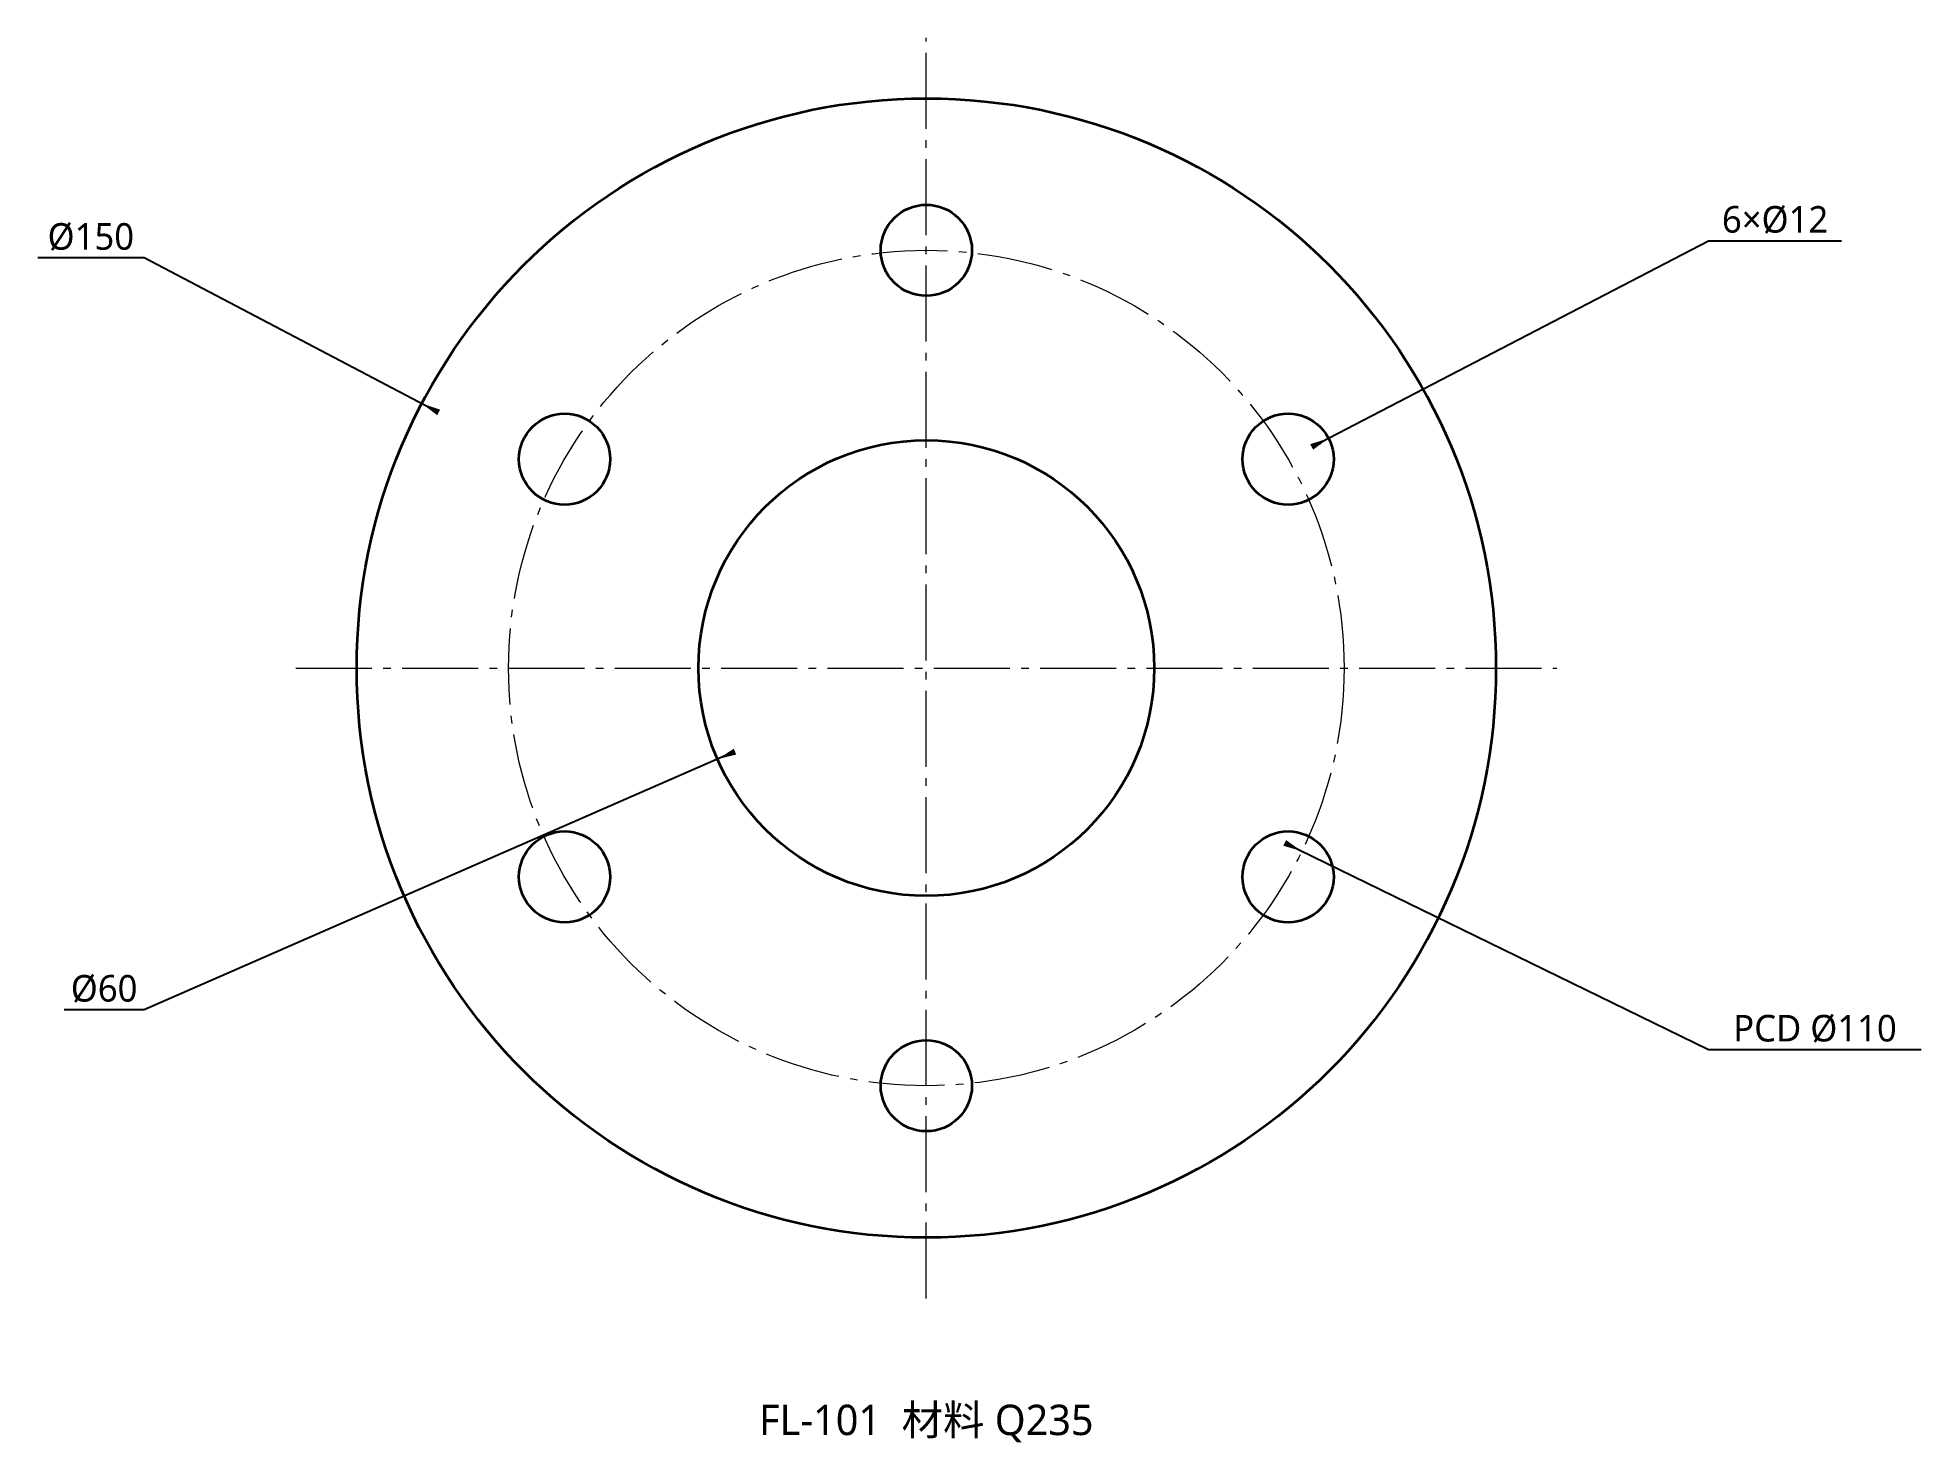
# Model space of a CAD drawing. Header units: millimetres. Extents: x -117 to 131, y -102 to 83.
import ezdxf

# ---------------------------------------------------------------- set-up
doc = ezdxf.new("R2010")
doc.units = ezdxf.units.MM
doc.linetypes.add('CENTER', pattern=[14, 10, -1.5, 1, -1.5])
for name, color, linetype, lineweight in [('BOLT_HOLES', 7, 'CONTINUOUS', 35), ('BORE', 7, 'CONTINUOUS', 35), ('CENTERLINES', 7, 'CENTER', 18), ('DIMENSIONS', 7, 'CONTINUOUS', 18), ('OUTLINE', 7, 'CONTINUOUS', 35), ('PCD', 7, 'CENTER', 18), ('TITLE', 7, 'CONTINUOUS', 25)]:
    doc.layers.add(name, color=color, linetype=linetype, lineweight=lineweight)
doc.styles.add('FLANGE_TEXT', font='msyh.ttc')
doc.dimstyles.new('FLANGE_MM', dxfattribs={"dimtxt": 3.5, "dimasz": 2.5, "dimexe": 1.25, "dimexo": 0.625, "dimgap": 1, "dimtad": 1, "dimtih": 1, "dimtoh": 1, "dimdec": 0, "dimtxsty": 'FLANGE_TEXT', "dimcen": 2.5, "dimazin": 3, "dimtfac": 1, "dimtmove": 0, "dimatfit": 3})

# ---------------------------------------------------------------- blocks, each defined once
blk = doc.blocks.new('_CLOSEDFILLED')
at = {"color": 0, "linetype": 'BYBLOCK'}
blk.add_solid([(-1, 0.164), (0, 0), (-1, -0.164)], dxfattribs=at)
blk = doc.blocks.new('*D1')
at = {"color": 0}
for p, q in [((-103, 54), (-117, 54)), ((-64.21, 33.66), (-103, 54))]:
    blk.add_line(p, q, dxfattribs=at)
at = {"layer": 'Defpoints'}
for p in [(-66.42, 34.82), (0, 0)]:
    blk.add_point(p, dxfattribs=at)
at = {"layer": 'DIMENSIONS', "color": 0, "xscale": 2.5, "yscale": 2.5, "rotation": 152.33324270771564}
blk.add_blockref('_CLOSEDFILLED', (-66.42, 34.82), dxfattribs=at)
at = {"layer": 'DIMENSIONS', "color": 0, "insert": (-110, 56.75), "char_height": 3.5, "attachment_point": 5, "style": 'FLANGE_TEXT'}
blk.add_mtext('%%c150', dxfattribs=at)
blk = doc.blocks.new('*D2')
at = {"color": 0}
for p, q in [((-25.2, -11.01), (-103, -45)), ((-103, -45), (-113.5, -45))]:
    blk.add_line(p, q, dxfattribs=at)
at = {"layer": 'Defpoints'}
for p in [(0, 0), (-27.49, -12.01)]:
    blk.add_point(p, dxfattribs=at)
at = {"layer": 'DIMENSIONS', "color": 0, "xscale": 2.5, "yscale": 2.5, "rotation": -156.39981013208222}
blk.add_blockref('_CLOSEDFILLED', (-27.49, -12.01), dxfattribs=at)
at = {"layer": 'DIMENSIONS', "color": 0, "insert": (-108.25, -42.25), "char_height": 3.5, "attachment_point": 5, "style": 'FLANGE_TEXT'}
blk.add_mtext('%%c60', dxfattribs=at)
blk = doc.blocks.new('*D3')
at = {"color": 0}
for p, q in [((47.18, -23.02), (103, -50.25)), ((103, -50.25), (131, -50.25))]:
    blk.add_line(p, q, dxfattribs=at)
at = {"layer": 'Defpoints'}
for p in [(0, 0), (49.43, -24.12)]:
    blk.add_point(p, dxfattribs=at)
at = {"layer": 'DIMENSIONS', "color": 0, "xscale": 2.5, "yscale": 2.5, "rotation": -26.006085696245826}
blk.add_blockref('_CLOSEDFILLED', (49.43, -24.12), dxfattribs=at)
at = {"layer": 'DIMENSIONS', "color": 0, "insert": (117, -47.5), "char_height": 3.5, "attachment_point": 5, "style": 'FLANGE_TEXT'}
blk.add_mtext('PCD %%c110', dxfattribs=at)
blk = doc.blocks.new('*D4')
at = {"color": 0}
for p, q in [((50.74, 29.11), (103, 56.25)), ((103, 56.25), (120.5, 56.25))]:
    blk.add_line(p, q, dxfattribs=at)
at = {"layer": 'Defpoints'}
for p in [(52.96, 30.26), (47.63, 27.5)]:
    blk.add_point(p, dxfattribs=at)
at = {"layer": 'DIMENSIONS', "color": 0, "xscale": 2.5, "yscale": 2.5, "rotation": 27.440475993918923}
blk.add_blockref('_CLOSEDFILLED', (52.96, 30.26), dxfattribs=at)
at = {"layer": 'DIMENSIONS', "color": 0, "insert": (111.75, 59), "char_height": 3.5, "attachment_point": 5, "style": 'FLANGE_TEXT'}
blk.add_mtext('6×%%c12', dxfattribs=at)

msp = doc.modelspace()

# ---------------------------------------------------------------- linework, layer by layer
at = {"layer": 'BOLT_HOLES'}
for centre in [(0, 55), (-47.63, 27.5), (47.63, 27.5), (-47.63, -27.5), (47.63, -27.5), (0, -55)]:
    msp.add_circle(centre, 6, dxfattribs=at)
at = {"layer": 'BORE'}
msp.add_circle((0, 0), 30, dxfattribs=at)
at = {"layer": 'CENTERLINES'}
for p, q in [((0, -83), (0, 83)), ((-83, 0), (83, 0))]:
    msp.add_line(p, q, dxfattribs=at)
at = {"layer": 'OUTLINE'}
msp.add_circle((0, 0), 75, dxfattribs=at)
at = {"layer": 'PCD'}
msp.add_circle((0, 0), 55, dxfattribs=at)

# ---------------------------------------------------------------- texts
at = {"layer": 'TITLE', "insert": (0, -97), "char_height": 4, "attachment_point": 2, "style": 'FLANGE_TEXT'}
msp.add_mtext('FL-101  材料 Q235', dxfattribs=at)

# ---------------------------------------------------------------- dimensions: what is measured, and where the dimension line sits
at = {"layer": 'DIMENSIONS'}
for p1, p2, text, picture, middle in [((42.31, 24.74), (52.96, 30.26), '6×Ø12', '*D4', (103, 56.25)), ((66.42, -34.82), (-66.42, 34.82), 'Ø150', '*D1', (-103, 54)), ((-49.43, 24.12), (49.43, -24.12), 'PCD Ø110', '*D3', (103, -50.25)), ((27.49, 12.01), (-27.49, -12.01), 'Ø60', '*D2', (-103, -45))]:
    dim = msp.add_diameter_dim_2p(p1=p1, p2=p2, text=text, dimstyle='FLANGE_MM', dxfattribs=at)
    dim.commit()
    dim.dimension.update_dxf_attribs({"geometry": picture, "text_midpoint": middle, "dimtype": 163})

doc.saveas('drawing.dxf')
